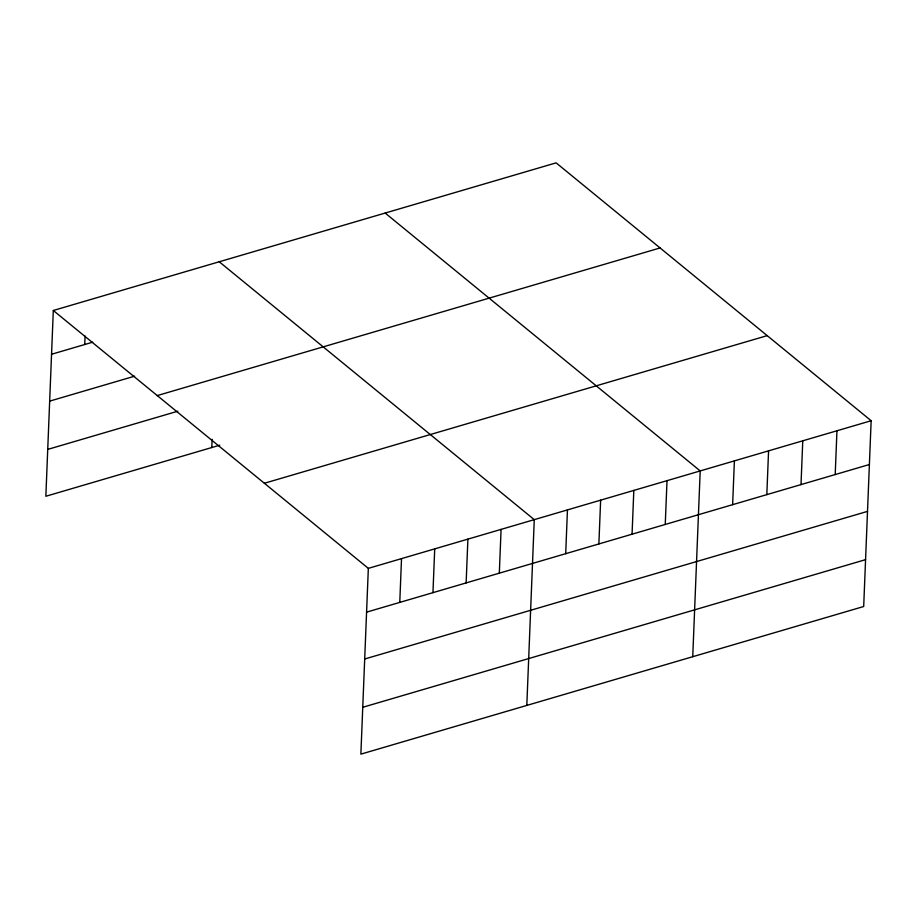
<?xml version="1.0" encoding="UTF-8"?>
<svg xmlns="http://www.w3.org/2000/svg" width="917" height="917" viewBox="0 0 917 917"><rect width="100%" height="100%" fill="white"/><g stroke="black" fill="none" stroke-linecap="round" stroke-linejoin="round"><path stroke-width="1.38" d="M53.312 310.485L368.336 568.368L360.874 754.141L863.688 606.515L871.15 420.731L556.126 162.859L53.312 310.485L45.85 496.269L219.748 445.203M84.742 344.517L85.075 336.046M211.781 447.542L212.114 439.277M399.766 602.4L401.52 558.625M432.95 592.657L434.715 548.882M466.134 582.914L467.899 539.139M499.318 573.171L501.083 529.396M526.805 705.425L534.267 519.652L219.243 261.769M565.697 553.685L567.451 509.898M598.881 543.941L600.635 500.155M632.065 534.198L633.819 490.412M665.249 524.455L667.014 480.668M692.736 656.71L700.198 470.925L385.163 213.053M732.626 504.671L734.391 460.896M766.818 494.63L768.572 450.855M801.011 484.6L802.765 440.813M835.204 474.559L836.957 430.772M51.558 354.26L92.709 342.179M49.667 401.13L134.627 376.176M157.265 395.582L660.08 247.957M47.73 449.399L177.818 411.206M264.383 483.259L767.197 335.633M368.336 568.368L871.15 420.731M366.582 612.143L869.396 464.518M364.702 659.002L867.505 511.377M362.765 707.282L865.568 559.657"/></g></svg>
